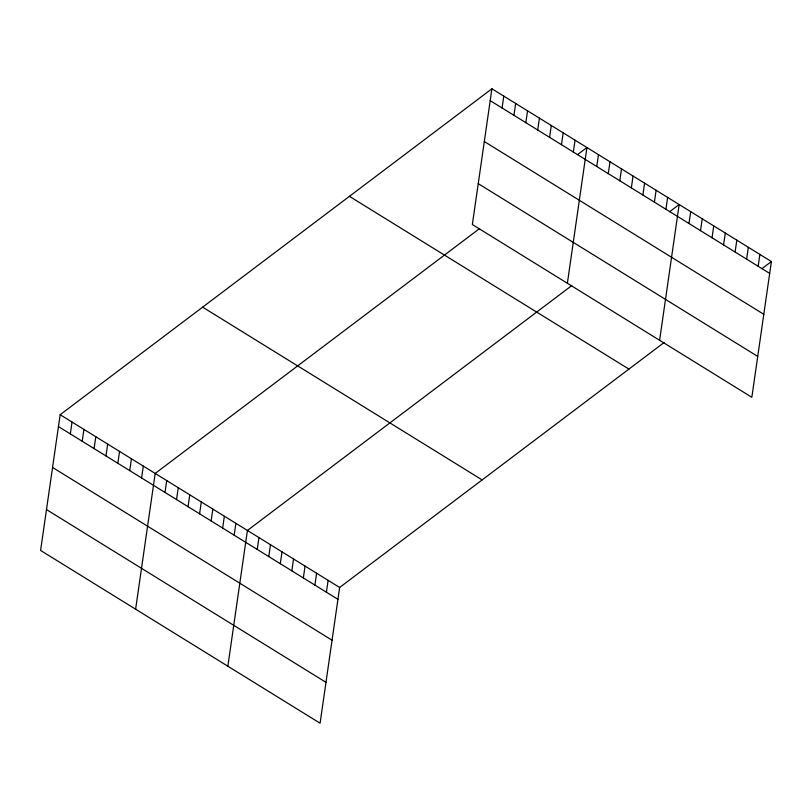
<?xml version="1.0" encoding="UTF-8"?>
<svg xmlns="http://www.w3.org/2000/svg" width="812" height="812" viewBox="0 0 812 812"><rect width="100%" height="100%" fill="white"/><g stroke="black" fill="none" stroke-linecap="round" stroke-linejoin="round"><path stroke-width="1.22" d="M491.91 88.782L472.351 224.528L751.841 397.291L771.4 261.545L491.91 88.782L60.159 414.709L40.6 550.455L320.09 723.218L339.649 587.472L664.064 342.573M70.329 433.923L72.045 422.057M82.205 441.261L83.92 429.396M94.09 448.61L95.796 436.734M105.966 455.948L107.671 444.083M117.841 463.287L119.557 451.421M129.717 470.635L131.432 458.76M141.603 477.974L143.308 466.108M135.624 609.193L155.183 473.447L479.608 228.548M165.009 492.448L166.714 480.572M176.539 499.573L178.244 487.707M188.069 506.698L189.775 494.833M199.59 513.823L201.305 501.958M211.12 520.949L212.835 509.083M222.65 528.074L224.366 516.209M234.181 535.199L235.886 523.334M227.857 666.205L247.416 530.459L571.831 285.56M257.242 549.45L258.947 537.585M268.772 556.585L270.477 544.71M280.292 563.711L282.008 551.845M291.823 570.836L293.538 558.971M303.353 577.961L305.068 566.096M314.883 585.087L316.599 573.221M326.414 592.212L328.119 580.347M502.08 107.986L503.785 96.12M513.955 115.334L515.671 103.469M525.831 122.673L527.546 110.808M537.717 130.021L539.422 118.146M549.592 137.36L551.297 125.495M561.468 144.698L563.183 132.833M573.343 152.047L575.058 140.182M567.375 283.266L586.934 147.52L577.433 154.686M596.759 166.511L598.464 154.645M608.279 173.636L609.995 161.771M619.81 180.771L621.525 168.896M631.34 187.897L633.055 176.021M642.871 195.022L644.586 183.157M654.401 202.147L656.106 190.282M665.931 209.273L667.637 197.407M659.608 340.279L679.167 204.533L669.667 211.699M688.982 223.523L690.697 211.658M700.512 230.649L702.228 218.783M712.043 237.774L713.758 225.909M723.573 244.909L725.289 233.034M735.104 252.035L736.809 240.159M746.634 259.16L748.339 247.295M758.164 266.285L759.87 254.42M761.9 268.711L771.4 261.545M490.204 100.647L769.695 273.411M484.307 141.532L763.798 314.295M478.238 183.644L757.728 356.407M349.434 196.342L628.924 369.105M202.635 307.149L482.125 479.912M60.159 414.709L339.649 587.472M58.454 426.574L337.944 599.337M52.557 467.458L332.047 640.221M46.487 509.581L325.977 682.334"/></g></svg>
